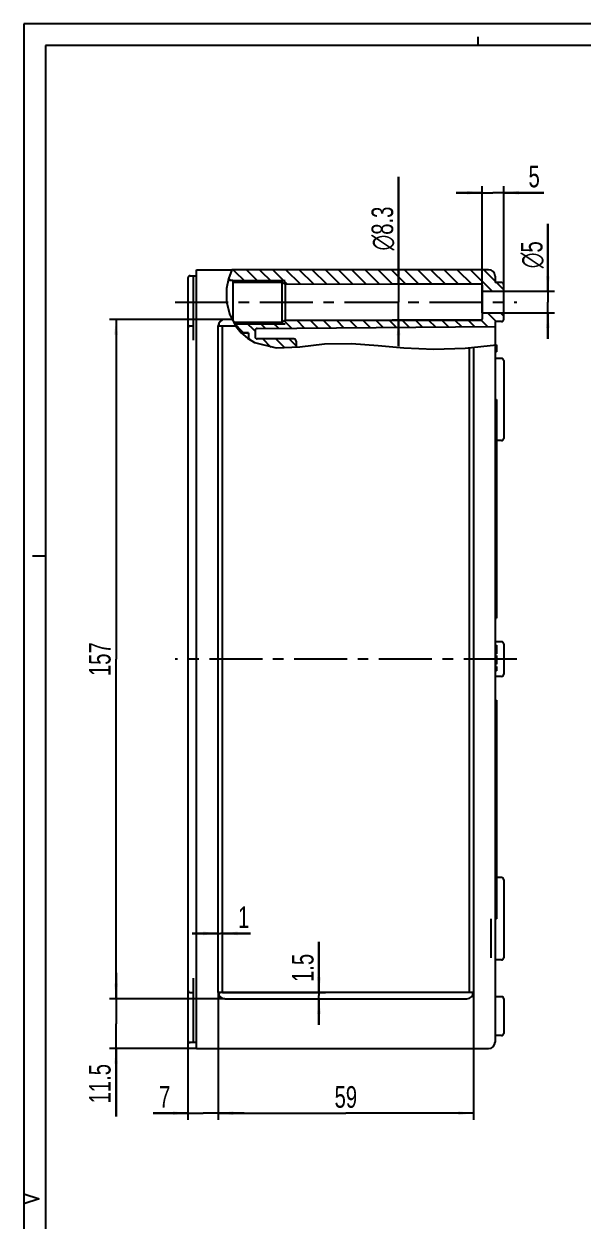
# Model space of a CAD drawing. Header units: millimetres. Extents: x 0 to 594, y 0 to 420.
# Drawn here: x 0 to 129.3, y 143.4 to 420 of the extents above; entities that cross this region are included whole.
import ezdxf

# ---------------------------------------------------------------- set-up
doc = ezdxf.new("R2010")
doc.units = ezdxf.units.MM
doc.header["$LTSCALE"] = 32.67
doc.linetypes.add('CENTER', pattern=[0.6, 0.375, -0.075, 0.075, -0.075])
doc.layers.get('0').update_dxf_attribs({"linetype": 'CONTINUOUS'})
for name, color, linetype in [('BEZUGSACHSEN', 7, 'CONTINUOUS'), ('RUNDUNGEN', 7, 'CONTINUOUS'), ('TEIL_STARTBEZUEGE', 7, 'CONTINUOUS'), ('ZEICHNUNGSBEMASSUNGEN', 7, 'CONTINUOUS')]:
    doc.layers.add(name, color=color, linetype=linetype)
doc.styles.get("Standard").update_dxf_attribs({"font": 'txt', "width": 0.7})
doc.styles.add('TEXTSTYLE_2', font='gdt', dxfattribs={"width": 0.7})
doc.dimstyles.new('DIMSTYLE_1', dxfattribs={"dimtxt": 5, "dimasz": 3.5, "dimexe": 0.18, "dimexo": 0.0625, "dimgap": 0.09, "dimtad": 1, "dimdec": 3, "dimdsep": 46, "dimtxsty": 'Standard', "dimblk": '_FILLED', "dimblk1": '_FILLED', "dimblk2": '_FILLED', "dimcen": 0.09, "dimclrt": 5, "dimadec": 0, "dimazin": 0, "dimtp": 0.2, "dimtm": 0.2, "dimtfac": 1, "dimtdec": 3, "dimtofl": 0, "dimtmove": 0, "dimatfit": 3, "dimldrblk": '_FILLED', "dimfxl": 1, "dimtolj": 1, "dimarcsym": 0})
doc.dimstyles.new('DIMSTYLE_2', dxfattribs={"dimtxt": 5, "dimasz": 3.5, "dimexe": 0.18, "dimexo": 0.0625, "dimgap": 0.09, "dimtad": 1, "dimdec": 3, "dimdsep": 46, "dimtxsty": 'Standard', "dimblk": '_FILLED', "dimblk1": '_FILLED', "dimblk2": '_FILLED', "dimcen": 0.09, "dimclrt": 5, "dimadec": 0, "dimazin": 0, "dimtp": 0.5, "dimtm": 0.5, "dimtfac": 1, "dimtdec": 3, "dimtofl": 0, "dimtmove": 0, "dimatfit": 3, "dimldrblk": '_FILLED', "dimfxl": 1, "dimtolj": 1, "dimarcsym": 0})
doc.dimstyles.new('DIMSTYLE_3', dxfattribs={"dimtxt": 5, "dimasz": 3.5, "dimexe": 0.18, "dimexo": 0.0625, "dimgap": 0.09, "dimtad": 1, "dimdec": 3, "dimdsep": 46, "dimtxsty": 'Standard', "dimblk": '_FILLED', "dimblk1": '_FILLED', "dimblk2": '_FILLED', "dimcen": 0.09, "dimclrt": 5, "dimadec": 0, "dimazin": 0, "dimtp": 0.1, "dimtm": 0.1, "dimtfac": 1, "dimtdec": 3, "dimtofl": 0, "dimtmove": 0, "dimatfit": 3, "dimldrblk": '_FILLED', "dimfxl": 1, "dimtolj": 1, "dimarcsym": 0})
doc.dimstyles.new('DIMSTYLE_4', dxfattribs={"dimtxt": 5, "dimasz": 3.5, "dimexe": 0.18, "dimexo": 0.0625, "dimgap": 0.09, "dimtad": 1, "dimdec": 3, "dimdsep": 46, "dimtxsty": 'Standard', "dimblk": '_FILLED', "dimblk1": '_FILLED', "dimblk2": '_FILLED', "dimcen": 0.09, "dimclrt": 5, "dimadec": 0, "dimazin": 0, "dimtp": 0.3, "dimtm": 0.3, "dimtfac": 1, "dimtdec": 3, "dimtofl": 0, "dimtmove": 0, "dimatfit": 3, "dimldrblk": '_FILLED', "dimfxl": 1, "dimtolj": 1, "dimarcsym": 0})

# ---------------------------------------------------------------- blocks, each defined once
blk = doc.blocks.new('_FILLED')
at = {"color": 0, "linetype": 'ByBlock'}
blk.add_solid([(0, 0), (-1, 0.125), (-1, -0.125)], dxfattribs=at)
blk = doc.blocks.new('*D2')
at = {"layer": 'ZEICHNUNGSBEMASSUNGEN', "color": 2, "linetype": 'Continuous'}
for p, q in [((21.29, 194.71), (21.29, 200.71)), ((21.29, 200.71), (21.29, 188.96)), ((46.43, 194.71), (19.79, 194.71)), ((21.29, 167.5), (21.29, 188.96)), ((39.93, 183.21), (19.79, 183.21)), ((21.29, 183.21), (21.29, 167.5))]:
    blk.add_line(p, q, dxfattribs=at)
at = {"layer": 'ZEICHNUNGSBEMASSUNGEN', "color": 2, "linetype": 'Continuous', "xscale": 3.5, "yscale": 3.5, "zscale": 3.5}
for p, rotation in [((21.29, 194.71), 270), ((21.29, 183.21), 90)]:
    blk.add_blockref('_FILLED', p, dxfattribs=dict(at, rotation=rotation))
at = {"layer": 'ZEICHNUNGSBEMASSUNGEN', "color": 5, "linetype": 'Continuous', "insert": (15.04, 179.65), "char_height": 5, "width": 12.1429, "attachment_point": 3, "rotation": 90, "line_spacing_factor": 0.9}
blk.add_mtext('11.5', dxfattribs=at)
blk = doc.blocks.new('*D3')
at = {"layer": 'ZEICHNUNGSBEMASSUNGEN', "color": 2, "linetype": 'Continuous'}
for p, q in [((46.43, 351.71), (19.79, 351.71)), ((21.29, 351.71), (21.29, 273.21)), ((21.29, 194.71), (21.29, 273.21)), ((46.43, 194.71), (19.79, 194.71))]:
    blk.add_line(p, q, dxfattribs=at)
at = {"layer": 'ZEICHNUNGSBEMASSUNGEN', "color": 2, "linetype": 'Continuous', "xscale": 3.5, "yscale": 3.5, "zscale": 3.5}
for p, rotation in [((21.29, 351.71), 90), ((21.29, 194.71), 270)]:
    blk.add_blockref('_FILLED', p, dxfattribs=dict(at, rotation=rotation))
at = {"layer": 'ZEICHNUNGSBEMASSUNGEN', "color": 5, "linetype": 'Continuous', "insert": (15.04, 273.21), "char_height": 5, "width": 10.3571, "attachment_point": 2, "rotation": 90, "line_spacing_factor": 0.9}
blk.add_mtext('157', dxfattribs=at)
blk = doc.blocks.new('*D4')
at = {"layer": 'ZEICHNUNGSBEMASSUNGEN', "color": 2, "linetype": 'Continuous'}
for p, q in [((68.22, 196.21), (68.22, 207.9)), ((68.22, 207.9), (68.22, 195.46)), ((45.93, 196.21), (69.72, 196.21)), ((46.43, 194.71), (69.72, 194.71)), ((68.22, 188.71), (68.22, 195.46)), ((68.22, 194.71), (68.22, 188.71))]:
    blk.add_line(p, q, dxfattribs=at)
at = {"layer": 'ZEICHNUNGSBEMASSUNGEN', "color": 2, "linetype": 'Continuous', "xscale": 3.5, "yscale": 3.5, "zscale": 3.5}
for p, rotation in [((68.22, 196.21), 270), ((68.22, 194.71), 90)]:
    blk.add_blockref('_FILLED', p, dxfattribs=dict(at, rotation=rotation))
at = {"layer": 'ZEICHNUNGSBEMASSUNGEN', "color": 5, "linetype": 'Continuous', "insert": (61.97, 198.61), "char_height": 5, "width": 9.2857, "attachment_point": 1, "rotation": 90, "line_spacing_factor": 0.9}
blk.add_mtext('1.5', dxfattribs=at)
blk = doc.blocks.new('*D5')
at = {"layer": 'ZEICHNUNGSBEMASSUNGEN', "color": 2, "linetype": 'Continuous'}
for p, q in [((44.93, 196.21), (44.93, 211.33)), ((45.93, 196.21), (45.93, 211.33)), ((44.93, 209.83), (38.93, 209.83)), ((38.93, 209.83), (45.43, 209.83)), ((52.37, 209.83), (45.43, 209.83)), ((45.93, 209.83), (52.37, 209.83))]:
    blk.add_line(p, q, dxfattribs=at)
at = {"layer": 'ZEICHNUNGSBEMASSUNGEN', "color": 2, "linetype": 'Continuous', "xscale": 3.5, "yscale": 3.5, "zscale": 3.5}
blk.add_blockref('_FILLED', (44.93, 209.83), dxfattribs=at)
at = {"layer": 'ZEICHNUNGSBEMASSUNGEN', "color": 2, "linetype": 'Continuous', "xscale": 3.5, "yscale": 3.5, "zscale": 3.5, "rotation": 180}
blk.add_blockref('_FILLED', (45.93, 209.83), dxfattribs=at)
at = {"layer": 'ZEICHNUNGSBEMASSUNGEN', "color": 5, "linetype": 'Continuous', "insert": (49.51, 216.08), "char_height": 5, "width": 2.8571, "attachment_point": 1, "line_spacing_factor": 0.9}
blk.add_mtext('1', dxfattribs=at)
blk = doc.blocks.new('*D6')
at = {"layer": 'ZEICHNUNGSBEMASSUNGEN', "color": 2, "linetype": 'Continuous'}
for p, q in [((37.93, 199.51), (37.93, 166.79)), ((44.93, 196.21), (44.93, 166.79)), ((37.93, 168.29), (29.92, 168.29)), ((29.92, 168.29), (41.43, 168.29)), ((50.93, 168.29), (41.43, 168.29)), ((44.93, 168.29), (50.93, 168.29))]:
    blk.add_line(p, q, dxfattribs=at)
at = {"layer": 'ZEICHNUNGSBEMASSUNGEN', "color": 2, "linetype": 'Continuous', "xscale": 3.5, "yscale": 3.5, "zscale": 3.5}
blk.add_blockref('_FILLED', (37.93, 168.29), dxfattribs=at)
at = {"layer": 'ZEICHNUNGSBEMASSUNGEN', "color": 2, "linetype": 'Continuous', "xscale": 3.5, "yscale": 3.5, "zscale": 3.5, "rotation": 180}
blk.add_blockref('_FILLED', (44.93, 168.29), dxfattribs=at)
at = {"layer": 'ZEICHNUNGSBEMASSUNGEN', "color": 5, "linetype": 'Continuous', "insert": (33.84, 174.54), "char_height": 5, "width": 3.9286, "attachment_point": 3, "line_spacing_factor": 0.9}
blk.add_mtext('7', dxfattribs=at)
blk = doc.blocks.new('*D7')
at = {"layer": 'ZEICHNUNGSBEMASSUNGEN', "color": 2, "linetype": 'Continuous'}
for p, q in [((44.93, 196.21), (44.93, 166.79)), ((103.93, 196.21), (103.93, 166.79)), ((44.93, 168.29), (74.43, 168.29)), ((103.93, 168.29), (74.43, 168.29))]:
    blk.add_line(p, q, dxfattribs=at)
at = {"layer": 'ZEICHNUNGSBEMASSUNGEN', "color": 2, "linetype": 'Continuous', "xscale": 3.5, "yscale": 3.5, "zscale": 3.5, "rotation": 180}
blk.add_blockref('_FILLED', (44.93, 168.29), dxfattribs=at)
at = {"layer": 'ZEICHNUNGSBEMASSUNGEN', "color": 2, "linetype": 'Continuous', "xscale": 3.5, "yscale": 3.5, "zscale": 3.5}
blk.add_blockref('_FILLED', (103.93, 168.29), dxfattribs=at)
at = {"layer": 'ZEICHNUNGSBEMASSUNGEN', "color": 5, "linetype": 'Continuous', "insert": (74.43, 174.54), "char_height": 5, "width": 7.5, "attachment_point": 2, "line_spacing_factor": 0.9}
blk.add_mtext('59', dxfattribs=at)
blk = doc.blocks.new('*D8')
at = {"layer": 'ZEICHNUNGSBEMASSUNGEN', "color": 2, "linetype": 'Continuous'}
for p, q in [((121.15, 358.21), (121.15, 373.79)), ((121.15, 373.79), (121.15, 355.71)), ((110.93, 358.21), (122.65, 358.21)), ((121.15, 347.21), (121.15, 355.71)), ((110.93, 353.21), (122.65, 353.21)), ((121.15, 353.21), (121.15, 347.21))]:
    blk.add_line(p, q, dxfattribs=at)
at = {"layer": 'ZEICHNUNGSBEMASSUNGEN', "color": 2, "linetype": 'Continuous', "xscale": 3.5, "yscale": 3.5, "zscale": 3.5}
for p, rotation in [((121.15, 358.21), 270), ((121.15, 353.21), 90)]:
    blk.add_blockref('_FILLED', p, dxfattribs=dict(at, rotation=rotation))
at = {"layer": 'ZEICHNUNGSBEMASSUNGEN', "color": 5, "linetype": 'Continuous', "insert": (114.9, 363.55), "char_height": 5, "width": 10.2381, "attachment_point": 1, "rotation": 90, "line_spacing_factor": 0.9, "style": 'TEXTSTYLE_2'}
blk.add_mtext('{\\Fgdt;n}\\Ftxt;5', dxfattribs=at)
blk = doc.blocks.new('*D9')
at = {"layer": 'ZEICHNUNGSBEMASSUNGEN', "color": 2, "linetype": 'Continuous'}
for p, q in [((105.93, 353.21), (105.93, 382.5)), ((110.93, 353.21), (110.93, 382.5)), ((105.93, 381), (99.93, 381)), ((99.93, 381), (108.43, 381)), ((120.24, 381), (108.43, 381)), ((110.93, 381), (120.24, 381))]:
    blk.add_line(p, q, dxfattribs=at)
at = {"layer": 'ZEICHNUNGSBEMASSUNGEN', "color": 2, "linetype": 'Continuous', "xscale": 3.5, "yscale": 3.5, "zscale": 3.5}
blk.add_blockref('_FILLED', (105.93, 381), dxfattribs=at)
at = {"layer": 'ZEICHNUNGSBEMASSUNGEN', "color": 2, "linetype": 'Continuous', "xscale": 3.5, "yscale": 3.5, "zscale": 3.5, "rotation": 180}
blk.add_blockref('_FILLED', (110.93, 381), dxfattribs=at)
at = {"layer": 'ZEICHNUNGSBEMASSUNGEN', "color": 5, "linetype": 'Continuous', "insert": (116.67, 387.25), "char_height": 5, "width": 3.5714, "attachment_point": 1, "line_spacing_factor": 0.9}
blk.add_mtext('5', dxfattribs=at)
blk = doc.blocks.new('*D41')
at = {"layer": 'ZEICHNUNGSBEMASSUNGEN', "color": 2, "linetype": 'Continuous'}
for p, q in [((86.62, 359.86), (86.62, 384.67)), ((86.62, 384.67), (86.62, 355.71)), ((105.93, 359.86), (85.12, 359.86)), ((86.62, 345.56), (86.62, 355.71)), ((105.93, 351.56), (85.12, 351.56)), ((86.62, 351.56), (86.62, 345.56))]:
    blk.add_line(p, q, dxfattribs=at)
at = {"layer": 'ZEICHNUNGSBEMASSUNGEN', "color": 2, "linetype": 'Continuous', "xscale": 3.5, "yscale": 3.5, "zscale": 3.5}
for p, rotation in [((86.62, 359.86), 270), ((86.62, 351.56), 90)]:
    blk.add_blockref('_FILLED', p, dxfattribs=dict(at, rotation=rotation))
at = {"layer": 'ZEICHNUNGSBEMASSUNGEN', "color": 5, "linetype": 'Continuous', "insert": (80.37, 367.65), "char_height": 5, "width": 17.0238, "attachment_point": 1, "rotation": 90, "line_spacing_factor": 0.9, "style": 'TEXTSTYLE_2'}
blk.add_mtext('{\\Fgdt;n}\\Ftxt;8.3', dxfattribs=at)

msp = doc.modelspace()

# ---------------------------------------------------------------- hatches: boundary and pattern name
at = {"linetype": 'Continuous'}
h = msp.add_hatch(dxfattribs=at)
h.set_pattern_fill('A', color=2, scale=2.155826, angle=135, style=0, pattern_type=0)
h.set_pattern_definition([(135, (0, 0), (-1.524399, -1.524399), [])])
edge = h.paths.add_edge_path()
edge.add_arc((105.7346, 359.6643), 0.2, 0, 89.937038)
edge.add_line((105.7348, 359.8643), (60.4346, 359.9141))
edge.add_line((60.4346, 359.9141), (59.6346, 360.3091))
edge.add_line((59.6346, 360.3091), (48.3346, 360.3091))
edge.add_line((48.3346, 360.3091), (48.3346, 360.8141))
edge.add_line((48.3346, 360.8141), (47.195, 360.8141))
edge.add_spline(control_points=[(47.195, 360.8141), (47.2429, 360.9976), (47.3443, 361.3554), (47.5147, 361.8652), (47.7004, 362.3459), (47.8997, 362.7971), (48.0399, 363.0783), (48.1119, 363.2141)], knot_values=[0, 0, 0, 0, 0.2, 0.4, 0.6, 0.8, 1, 1, 1, 1], degree=3, periodic=0)
edge.add_line((48.1119, 363.2141), (107.4346, 363.2141))
edge.add_arc((107.4346, 361.7141), 1.5, 0, 90)
edge.add_line((108.9346, 361.7141), (108.9346, 360.2141))
edge.add_line((108.9346, 360.2141), (110.4346, 360.2141))
edge.add_arc((110.4346, 359.7141), 0.5, 0, 90)
edge.add_line((110.9346, 359.7141), (110.9346, 358.2141))
edge.add_line((110.9346, 358.2141), (105.9346, 358.2141))
edge.add_line((105.9346, 358.2141), (105.9346, 359.6643))
edge = h.paths.add_edge_path()
edge.add_arc((105.7346, 351.7639), 0.2, 270.062962, 360)
edge.add_line((105.9346, 351.7639), (105.9346, 353.2141))
edge.add_line((105.9346, 353.2141), (110.9346, 353.2141))
edge.add_line((110.9346, 353.2141), (110.9346, 351.7141))
edge.add_arc((110.4346, 351.7141), 0.5, 270, 360)
edge.add_line((110.4346, 351.2141), (108.9346, 351.2141))
edge.add_line((108.9346, 351.2141), (108.9346, 350.1155))
edge.add_line((108.9346, 350.1155), (53.9302, 349.6355))
edge.add_arc((53.9346, 349.1355), 0.5, 90.5, 180)
edge.add_line((53.4346, 349.1355), (53.4346, 347.9841))
edge.add_line((53.4346, 347.9841), (51.9346, 347.9841))
edge.add_line((51.9346, 347.9841), (51.9346, 348.6141))
edge.add_line((51.9346, 348.6141), (50.2655, 348.6141))
edge.add_spline(control_points=[(50.2655, 348.6141), (50.1395, 348.7414), (49.8943, 349.0003), (49.5458, 349.4025), (49.2197, 349.8145), (48.9162, 350.2351), (48.6328, 350.6675), (48.4552, 350.9669), (48.3693, 351.1191)], knot_values=[0, 0, 0, 0, 0.16666667, 0.33333333, 0.5, 0.66666667, 0.83333333, 1, 1, 1, 1], degree=3, periodic=0)
edge.add_line((48.3693, 351.1191), (59.6346, 351.1191))
edge.add_line((59.6346, 351.1191), (60.4346, 351.5141))
edge.add_line((60.4346, 351.5141), (105.7348, 351.5639))
edge = h.paths.add_edge_path()
edge.add_arc((53.9346, 347.7141), 0.5, 180, 270)
edge.add_line((53.9346, 347.2141), (62.4346, 347.2141))
edge.add_arc((62.4346, 346.7141), 0.5, 0, 90)
edge.add_line((62.9346, 346.7141), (62.9346, 345.3252))
edge.add_spline(control_points=[(62.9346, 345.3252), (62.4579, 345.2771), (61.5636, 345.1985), (60.4068, 345.136), (59.4128, 345.1203), (58.5524, 345.1417), (57.7831, 345.193), (57.0839, 345.2702), (56.4397, 345.3707), (55.8403, 345.4925), (55.2777, 345.6345), (54.7457, 345.796), (54.2395, 345.9766), (53.7552, 346.1764), (53.4441, 346.3229), (53.2917, 346.3994)], knot_values=[0, 0, 0, 0, 0.07692308, 0.15384615, 0.23076923, 0.30769231, 0.38461538, 0.46153846, 0.53846154, 0.61538462, 0.69230769, 0.76923077, 0.84615385, 0.92307692, 1, 1, 1, 1], degree=3, periodic=0)
edge.add_spline(control_points=[(53.2917, 346.3994), (53.1409, 346.4748), (52.8394, 346.6352), (52.385, 346.9053), (52.0846, 347.1042), (51.9346, 347.2084)], knot_values=[0, 0, 0, 0, 0.33333333, 0.66666667, 1, 1, 1, 1], degree=3, periodic=0)
edge.add_line((51.9346, 347.2084), (51.9346, 347.9841))
edge.add_line((51.9346, 347.9841), (53.4346, 347.9841))
edge.add_line((53.4346, 347.9841), (53.4346, 347.7141))

# ---------------------------------------------------------------- linework, layer by layer
at = {"color": 2, "linetype": 'Continuous'}
for p, q in [((0, 420), (0, 0)), ((594, 420), (0, 420)), ((105, 415), (105, 417)), ((48.0966, 363.185), (47.272, 361.0971)), ((48.1168, 363.2141), (48.0966, 363.185)), ((47.272, 361.0971), (46.8414, 358.8473)), ((48.3346, 360.7141), (60.4346, 360.7141)), ((46.8414, 358.8473), (46.865, 355.763)), ((46.865, 355.763), (47.5832, 352.8095)), ((47.5832, 352.8095), (48.9915, 350.1337)), ((48.686, 350.7141), (60.4346, 350.7141)), ((48.9915, 350.1337), (50.2309, 348.6491)), ((50.2309, 348.6491), (51.6848, 347.3871)), ((51.6848, 347.3871), (53.2917, 346.3994)), ((53.2917, 346.3994), (58.3372, 345.1585)), ((63.8285, 345.4212), (69.474, 346.0599)), ((69.474, 346.0599), (75.7644, 346.1585)), ((75.7644, 346.1585), (81.876, 345.7151)), ((102.0444, 345.0476), (109.2346, 345.8616)), ((58.3372, 345.1585), (63.8285, 345.4212)), ((81.876, 345.7151), (87.8064, 345.1546)), ((87.8064, 345.1546), (94.8144, 344.8206)), ((94.8144, 344.8206), (102.0444, 345.0476)), ((5, 297), (2, 297)), ((0, 149.67), (3.5, 148.5)), ((3.5, 148.5), (0, 147.33))]:
    msp.add_line(p, q, dxfattribs=at)
at = {"color": 7, "linetype": 'Continuous'}
for p, q in [((5, 415), (5, 5)), ((589, 415), (5, 415)), ((107.4346, 363.2141), (48.1168, 363.2141)), ((38.4346, 361.8141), (39.9346, 361.8141)), ((39.2346, 346.9141), (39.2346, 361.8141)), ((47.2179, 360.8141), (48.3346, 360.8141)), ((48.3346, 360.8141), (48.3346, 351.3818)), ((48.3346, 360.3091), (59.6346, 360.3091)), ((59.6346, 360.3091), (59.6346, 351.1191)), ((59.6346, 360.3091), (60.4346, 359.9141)), ((60.4346, 359.9141), (60.4346, 351.5141)), ((60.4346, 359.9141), (105.7348, 359.8643)), ((105.9346, 359.6643), (105.9346, 351.7639)), ((108.9346, 361.7141), (108.9346, 360.2141)), ((110.4346, 360.2141), (108.9346, 360.2141)), ((110.9346, 351.7141), (110.9346, 359.7141)), ((105.9346, 358.2141), (110.9346, 358.2141)), ((59.6346, 351.1191), (60.4346, 351.5141)), ((60.4346, 351.5141), (105.7348, 351.5639)), ((105.9346, 353.2141), (110.9346, 353.2141)), ((38.4346, 350.2141), (39.2346, 350.2141)), ((45.9346, 196.2141), (45.9346, 350.2141)), ((45.9346, 350.2141), (48.9492, 350.2141)), ((48.4729, 351.1191), (59.6346, 351.1191)), ((51.9346, 348.6141), (50.2713, 348.6141)), ((51.9346, 348.6141), (51.9346, 347.2336)), ((53.4346, 349.1355), (53.4346, 347.7141)), ((53.9302, 349.6355), (108.9346, 350.1155)), ((108.9346, 351.2141), (108.9346, 350.1155)), ((110.4346, 351.2141), (108.9346, 351.2141)), ((62.4346, 347.2141), (53.9346, 347.2141)), ((62.9346, 346.7141), (62.9346, 345.3784)), ((109.2346, 345.8616), (109.2346, 344.2329)), ((102.9346, 345.1484), (102.9346, 196.2141)), ((108.9346, 344.7641), (109.2346, 344.7641)), ((108.9346, 344.2545), (109.2346, 344.2545)), ((108.9346, 344.2329), (109.2346, 344.2329)), ((110.4346, 342.7141), (108.9346, 342.7141)), ((108.9346, 333.2141), (109.2346, 333.2141)), ((108.9346, 332.9141), (109.2346, 332.9141)), ((109.2346, 333.2141), (109.2346, 282.7141)), ((110.4346, 323.7141), (109.2346, 323.7141)), ((108.9346, 282.7141), (109.2346, 282.7141)), ((110.4346, 277.2141), (108.9346, 277.2141)), ((108.9346, 276.4099), (109.2346, 276.4099)), ((108.9346, 274.4223), (109.2346, 274.4223)), ((108.9346, 274.0286), (109.2346, 274.0286)), ((109.2346, 276.4099), (109.2346, 274.4223)), ((109.2346, 274.0286), (109.2346, 272.0337)), ((108.9346, 272.0337), (109.2346, 272.0337)), ((108.9346, 271.544), (109.2346, 271.544)), ((109.2346, 271.544), (109.2346, 270.5406)), ((108.9346, 271.0399), (109.2346, 271.0399)), ((108.9346, 270.5406), (109.2346, 270.5406)), ((110.4346, 269.2141), (108.9346, 269.2141)), ((108.9346, 263.7141), (109.2346, 263.7141)), ((109.2346, 263.7141), (109.2346, 213.2141)), ((110.4346, 222.7141), (109.2346, 222.7141)), ((107.9346, 213.2141), (107.9346, 204.2171)), ((108.9346, 213.5141), (109.2346, 213.5141)), ((108.9346, 213.2141), (109.2346, 213.2141)), ((110.4346, 203.7141), (108.9346, 203.7141)), ((39.2346, 184.6141), (39.2346, 199.5141)), ((38.4346, 196.2141), (39.2346, 196.2141)), ((102.9346, 196.2141), (45.9346, 196.2141)), ((110.4346, 195.2141), (108.9346, 195.2141)), ((110.4346, 186.2141), (108.9346, 186.2141)), ((39.9346, 184.6141), (38.4346, 184.6141))]:
    msp.add_line(p, q, dxfattribs=at)
for centre, radius, start, end in [((107.4346, 361.7141), 1.5, 0, 90), ((105.7346, 359.6643), 0.2, 0, 89.937038), ((110.4346, 359.7141), 0.5, 0, 90), ((105.7346, 351.7639), 0.2, 270.062962, 360), ((110.4346, 351.7141), 0.5, 270, 360), ((53.9346, 349.1355), 0.5, 90.5, 180), ((53.9346, 347.7141), 0.5, 180, 270), ((62.4346, 346.7141), 0.5, 0, 90)]:
    msp.add_arc(centre, radius, start, end, dxfattribs=at)
at = {"layer": 'BEZUGSACHSEN', "color": 7, "linetype": 'CENTER'}
msp.add_line((34.9346, 355.7141), (113.9346, 355.7141), dxfattribs=at)
at = {"layer": 'RUNDUNGEN', "color": 7, "linetype": 'Continuous'}
for p, q in [((39.9346, 183.2141), (39.9346, 363.2141)), ((39.9346, 363.2141), (48.1168, 363.2141)), ((37.9346, 361.3141), (37.9346, 185.1141)), ((48.1597, 351.7141), (46.4346, 351.7141)), ((44.9346, 196.2141), (44.9346, 350.2141)), ((44.9346, 350.2141), (45.9346, 350.2141)), ((44.9358, 350.2153), (44.9478, 350.2272)), ((44.9478, 350.2272), (44.9648, 350.244)), ((44.9648, 350.244), (44.981, 350.2598)), ((44.981, 350.2598), (44.9995, 350.2775)), ((44.9995, 350.2775), (45.0128, 350.2903)), ((45.0128, 350.2903), (45.027, 350.3036)), ((45.027, 350.3036), (45.0417, 350.3174)), ((45.0417, 350.3174), (45.0571, 350.3316)), ((45.0571, 350.3316), (45.0729, 350.346)), ((45.0729, 350.346), (45.0892, 350.3607)), ((45.0892, 350.3607), (45.1059, 350.3756)), ((45.1059, 350.3756), (45.1229, 350.3906)), ((45.1229, 350.3906), (45.1401, 350.4056)), ((45.1401, 350.4056), (45.1576, 350.4205)), ((45.1576, 350.4205), (45.1753, 350.4354)), ((45.1753, 350.4354), (45.193, 350.4502)), ((45.193, 350.4502), (45.2108, 350.4649)), ((45.2108, 350.4649), (45.2286, 350.4793)), ((45.2286, 350.4793), (45.2463, 350.4934)), ((50.2713, 348.6141), (51.9346, 348.6141)), ((108.9346, 350.1155), (108.9346, 184.7141)), ((103.9346, 345.2616), (103.9346, 196.2141)), ((110.9346, 342.2141), (110.9346, 324.2141)), ((110.9346, 276.7141), (110.9346, 269.7141)), ((110.9346, 222.2141), (110.9346, 204.2141)), ((45.9346, 196.2141), (44.9346, 196.2141)), ((44.9478, 196.201), (44.9648, 196.1842)), ((44.9648, 196.1842), (44.981, 196.1684)), ((44.981, 196.1684), (44.9995, 196.1506)), ((44.9995, 196.1506), (45.0128, 196.1379)), ((45.0128, 196.1379), (45.027, 196.1246)), ((45.027, 196.1246), (45.0417, 196.1108)), ((45.0417, 196.1108), (45.0571, 196.0966)), ((45.0571, 196.0966), (45.0729, 196.0821)), ((45.0975, 196.06), (45.1144, 196.0451)), ((45.1144, 196.0451), (45.1315, 196.0301)), ((45.1315, 196.0301), (45.1489, 196.0151)), ((45.1489, 196.0151), (45.1664, 196.0002)), ((45.1664, 196.0002), (45.1841, 195.9853)), ((45.1841, 195.9853), (45.2019, 195.9706)), ((45.2019, 195.9706), (45.2197, 195.9561)), ((45.2197, 195.9561), (45.2375, 195.9418)), ((45.2375, 195.9418), (45.2552, 195.9278)), ((45.2552, 195.9278), (45.2727, 195.9141)), ((46.4346, 194.7141), (102.4346, 194.7141)), ((103.9346, 196.2141), (102.9346, 196.2141)), ((103.614, 195.9278), (103.5965, 195.9141)), ((103.6317, 195.9418), (103.614, 195.9278)), ((103.6762, 195.9779), (103.6584, 195.9633)), ((103.6939, 195.9927), (103.6762, 195.9779)), ((103.7116, 196.0077), (103.6939, 195.9927)), ((103.7291, 196.0226), (103.7116, 196.0077)), ((103.7463, 196.0376), (103.7291, 196.0226)), ((103.7633, 196.0526), (103.7463, 196.0376)), ((103.78, 196.0674), (103.7633, 196.0526)), ((103.7963, 196.0821), (103.78, 196.0674)), ((103.8121, 196.0966), (103.7963, 196.0821)), ((103.8275, 196.1108), (103.8121, 196.0966)), ((103.8422, 196.1246), (103.8275, 196.1108)), ((103.8564, 196.1379), (103.8422, 196.1246)), ((103.8698, 196.1506), (103.8564, 196.1379)), ((103.8882, 196.1684), (103.8698, 196.1506)), ((103.9044, 196.1842), (103.8882, 196.1684)), ((103.9215, 196.201), (103.9044, 196.1842)), ((103.9334, 196.2129), (103.9215, 196.201)), ((110.9346, 194.7141), (110.9346, 186.7141)), ((39.9346, 183.2141), (107.4346, 183.2141))]:
    msp.add_line(p, q, dxfattribs=at)
for points in [[(44.9346, 350.2141), (44.9349, 350.2144), (44.9358, 350.2153)], [(45.2463, 350.4934), (45.264, 350.5073), (45.2727, 350.5141)], [(44.9346, 196.2141), (44.9349, 196.2138), (44.9358, 196.2129), (44.9478, 196.201)], [(45.0729, 196.0821), (45.081, 196.0748), (45.0975, 196.06)], [(103.6584, 195.9633), (103.6406, 195.9489), (103.6317, 195.9418)], [(103.9346, 196.2141), (103.9343, 196.2138), (103.9334, 196.2129)]]:
    msp.add_lwpolyline(points, dxfattribs=at)
for centre, radius, start, end in [((38.4346, 361.3141), 0.5, 90, 180), ((46.4346, 350.2141), 1.5, 90, 180), ((38.4346, 349.7141), 0.5, 90, 180), ((53.9346, 349.1355), 0.5, 90.5, 180), ((110.4346, 342.2141), 0.5, 0, 90), ((110.4346, 324.2141), 0.5, 270, 360), ((110.4346, 276.7141), 0.5, 360, 90), ((110.4346, 269.7141), 0.5, 270, 0), ((110.4346, 222.2141), 0.5, 0, 90), ((110.4346, 204.2141), 0.5, 270, 360), ((38.4346, 196.7141), 0.5, 180, 270), ((46.4346, 196.2141), 1.5, 180, 270), ((102.4346, 196.2141), 1.5, 270, 360), ((110.4346, 194.7141), 0.5, 0, 90), ((110.4346, 186.7141), 0.5, 270, 360), ((38.4346, 185.1141), 0.5, 180, 270), ((107.4346, 184.7141), 1.5, 270, 360)]:
    msp.add_arc(centre, radius, start, end, dxfattribs=at)
at = {"layer": 'TEIL_STARTBEZUEGE', "color": 7, "linetype": 'CENTER'}
msp.add_line((113.9346, 273.2141), (34.9346, 273.2141), dxfattribs=at)

# ---------------------------------------------------------------- dimensions: what is measured, and where the dimension line sits
at = {"layer": 'ZEICHNUNGSBEMASSUNGEN', "color": 2, "linetype": 'Continuous'}
for base, p1, p2, dimstyle, picture, middle in [((86.6202, 351.5641), (105.9346, 359.8641), (105.9346, 351.5641), 'DIMSTYLE_1', '*D41', (82.8702, 376.1608)), ((121.1476, 353.2141), (110.9346, 358.2141), (110.9346, 353.2141), 'DIMSTYLE_3', '*D8', (117.3976, 368.6702))]:
    dim = msp.add_linear_dim(base=base, p1=p1, p2=p2, angle=270, text='%%c<>', dimstyle=dimstyle, dxfattribs=at)
    dim.commit()
    dim.dimension.update_dxf_attribs({"geometry": picture, "text_midpoint": middle, "dimtype": 160})
for base, p1, p2, dimstyle, picture, middle in [((110.9346, 380.9957), (105.9346, 353.2141), (110.9346, 353.2141), 'DIMSTYLE_3', '*D9', (118.4566, 384.7457)), ((45.9346, 209.8273), (44.9346, 196.2141), (45.9346, 196.2141), 'DIMSTYLE_3', '*D5', (50.9385, 213.5773)), ((103.9346, 168.2853), (44.9346, 196.2141), (103.9346, 196.2141), 'DIMSTYLE_4', '*D7', (70.6846, 172.0353))]:
    dim = msp.add_linear_dim(base=base, p1=p1, p2=p2, dimstyle=dimstyle, dxfattribs=at)
    dim.commit()
    dim.dimension.update_dxf_attribs({"geometry": picture, "text_midpoint": middle, "dimtype": 160})
for base, p1, p2, angle, dimstyle, picture, middle in [((21.2904, 351.7141), (46.4346, 194.7141), (46.4346, 351.7141), 90, 'DIMSTYLE_2', '*D3', (19.8608, 268.5845)), ((68.2227, 194.7141), (45.9346, 196.2141), (46.4346, 194.7141), 270, 'DIMSTYLE_3', '*D4', (64.4727, 203.2524)), ((21.2904, 183.2141), (46.4346, 194.7141), (39.9346, 183.2141), 270, 'DIMSTYLE_1', '*D2', (22.9813, 162.7191)), ((37.9346, 168.2853), (44.9346, 196.2141), (37.9346, 199.5141), 180, 'DIMSTYLE_1', '*D6', (27.952, 172.0353))]:
    dim = msp.add_linear_dim(base=base, p1=p1, p2=p2, angle=angle, dimstyle=dimstyle, dxfattribs=at)
    dim.commit()
    dim.dimension.update_dxf_attribs({"geometry": picture, "text_midpoint": middle, "dimtype": 160})

doc.saveas('drawing.dxf')
